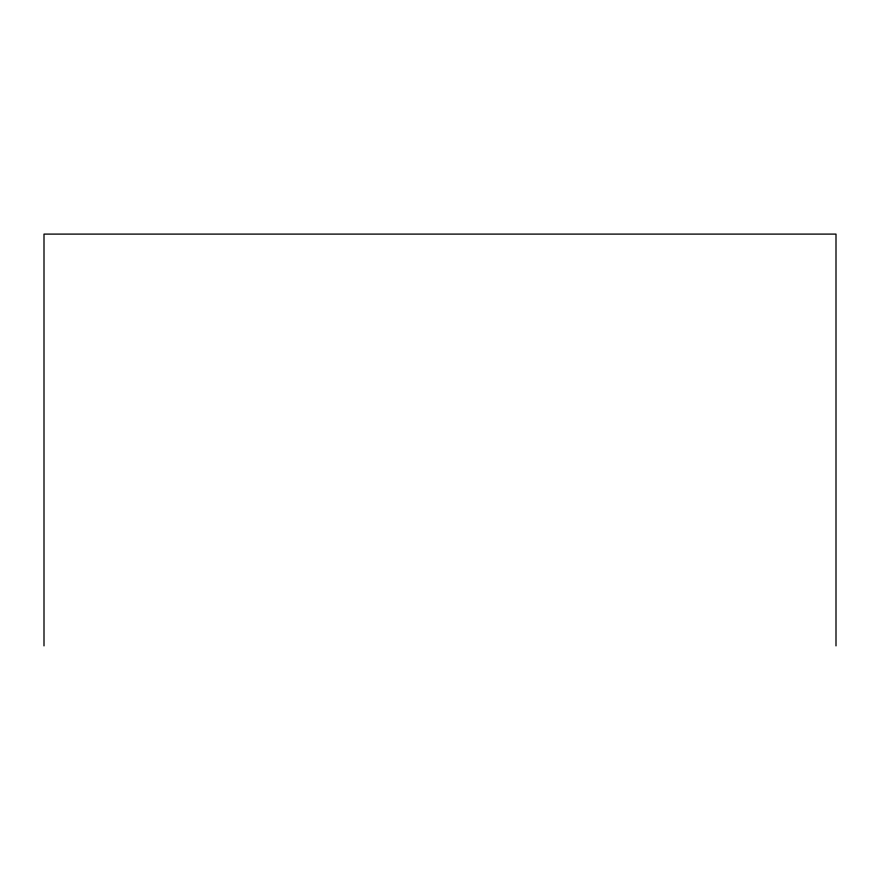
<?xml version="1.0" encoding="UTF-8"?>
<svg xmlns="http://www.w3.org/2000/svg" width="880" height="880" viewBox="0 0 880 880"><rect width="100%" height="100%" fill="white"/><g stroke="black" fill="none" stroke-linecap="round" stroke-linejoin="round"><path stroke-width="1.32" d="M836 645.898L836 234.102L44 234.102L44 645.898"/></g></svg>
